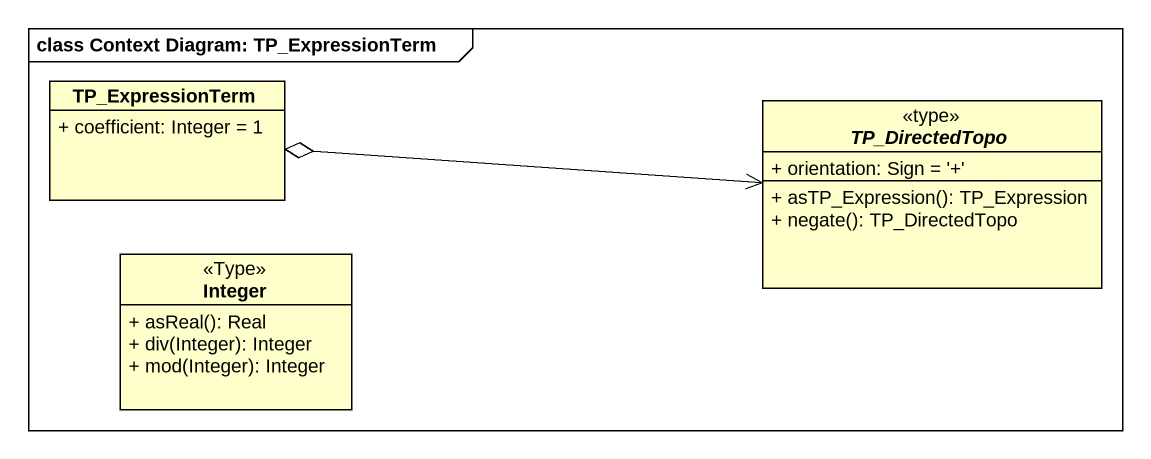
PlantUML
@startuml
mainframe class Context Diagram: TP_ExpressionTerm
hide circle
hide empty members
skinparam classAttributeIconSize 0
class TP_ExpressionTerm {
  + coefficient: Integer = 1
}
abstract class TP_DirectedTopo <<type>> {
  + orientation: Sign = '+'
  + asTP_Expression(): TP_Expression
  + negate(): TP_DirectedTopo
}
class Integer <<Type>> {
  + asReal(): Real
  + div(Integer): Integer
  + mod(Integer): Integer
}
TP_ExpressionTerm o-right-> TP_DirectedTopo
@enduml
